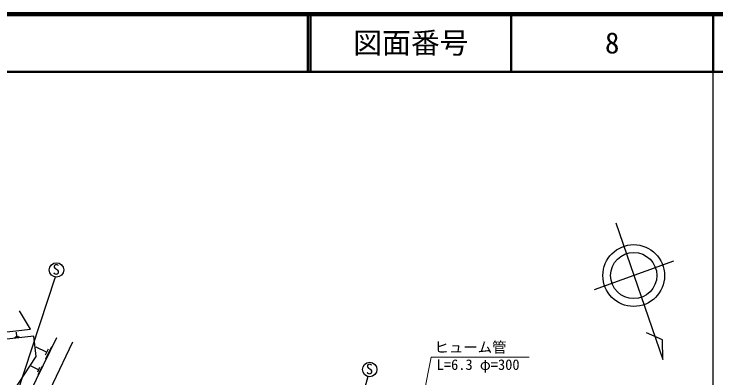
# Model space of a CAD drawing. Units: millimetres, scale not verified. Extents: x 40000 to 680000, y 20000 to 380000.
# Drawn here: x 457856 to 579484, y 316954 to 380000 of the extents above; entities that cross this region are included whole.
import ezdxf
from ezdxf.enums import TextEntityAlignment as Align

# ---------------------------------------------------------------- set-up
doc = ezdxf.new("R2010")
doc.units = ezdxf.units.MM
doc.header["$LTSCALE"] = 1000
for name, color, linetype, lineweight in [('M-BGD', 7, 'Continuous', 25), ('M-STR-HTXT', 7, 'Continuous', 13), ('M-TTL', 2, 'Continuous', 140), ('M-TTL-BAND', 7, 'Continuous', 25), ('M-TTL-LINE', 7, 'Continuous', 50)]:
    doc.layers.add(name, color=color, linetype=linetype, lineweight=lineweight)
doc.layers.add('M-TTL-TXT', color=7, linetype='Continuous')
doc.styles.add('ＭＳ ゴシック', font='')
doc.styles.get('ＭＳ ゴシック').set_extended_font_data('MS Gothic')

msp = doc.modelspace()

# ---------------------------------------------------------------- linework, layer by layer
at = {"layer": 'M-BGD'}
for p, q in [((562157, 343856), (570290, 320143)), ((572108, 337182), (558372, 332205)), ((464966, 334443), (453784, 300260)), ((460696, 325382), (458793, 328568)), ((458368, 324117), (458281, 324908)), ((570224, 323587), (567423, 324797)), ((458849, 324029), (457919, 323926)), ((458601, 324143), (458136, 324091)), ((570290, 320143), (570224, 323587)), ((464330, 322334), (463291, 320208)), ((463492, 321427), (461685, 322311)), ((463752, 321959), (463232, 320896)), ((462103, 318359), (460807, 318993)), ((462289, 318740), (461916, 317978)), ((462704, 319009), (461958, 317485)), ((519158, 317214), (508873, 280860))]:
    msp.add_line(p, q, dxfattribs=at)
for points in [[(406045, 321319), (413204, 320287), (429053, 321803), (460696, 325382)], [(461313, 324201), (428985, 320626), (412603, 319078), (403800, 320593)], [(454850, 311602), (457624, 314504), (461687, 320695), (461313, 324201)], [(465202, 323888), (459365, 311956), (458333, 308441)], [(521120, 276545), (458021, 298776), (461246, 308897), (468057, 323186)]]:
    msp.add_lwpolyline(points, dxfattribs=at)
for centre, radius in [((565234, 334696), 5351), ((565234, 334696), 4000), ((465216, 335668), 1250), ((519491, 318419), 1250)]:
    msp.add_circle(centre, radius, dxfattribs=at)
at = {"layer": 'M-STR-HTXT'}
for q in [(521473, 276723), (547131, 320566)]:
    msp.add_line((530145, 320566), q, dxfattribs=at)
at = {"layer": 'M-TTL'}
msp.add_line((680000, 380000), (40000, 380000), dxfattribs=at)
at = {"layer": 'M-TTL-BAND'}
msp.add_line((579000, 205000), (579000, 370000), dxfattribs=at)
at = {"layer": 'M-TTL-LINE'}
for p, q in [((508747, 380000), (508747, 370000)), ((509247, 380000), (509247, 370000)), ((543997, 380000), (543997, 370000)), ((579000, 380000), (579000, 370000)), ((40000, 370000), (680000, 370000))]:
    msp.add_line(p, q, dxfattribs=at)

# ---------------------------------------------------------------- texts
at = {"layer": 'M-BGD', "style": 'ＭＳ ゴシック'}
for p in [(464537, 334294), (518813, 317045)]:
    msp.add_text('S', height=1833, dxfattribs=at).set_placement(p, align=Align.BOTTOM_LEFT)
at = {"layer": 'M-STR-HTXT', "style": 'ＭＳ ゴシック'}
for s, p in [('ヒューム管', (530694, 320809)), ('L=6.3 φ=300', (531089, 317797))]:
    msp.add_text(s, height=1833, dxfattribs=at).set_placement(p, align=Align.BOTTOM_LEFT)
at = {"layer": 'M-TTL-TXT', "style": 'ＭＳ ゴシック'}
for s, p in [('図面番号', (526622, 375000)), ('8', (561497, 375000))]:
    msp.add_text(s, height=3666, dxfattribs=at).set_placement(p, align=Align.MIDDLE_CENTER)

doc.saveas('drawing.dxf')
